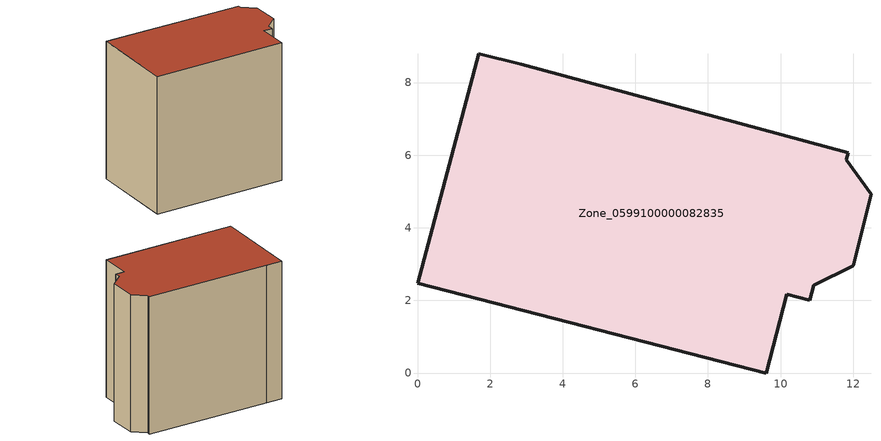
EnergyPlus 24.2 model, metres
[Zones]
Zone_0599100000082835
 floor ground (C_G): 2.86,8.5 11.86,6.07 11.81,5.88 12.49,4.93 12,2.95 10.92,2.42 10.81,2 10.17,2.17 9.61,0 0,2.48 1.69,8.79 z0
 wall outside (C_F): 1.69,8.79 0,2.48 9.61,0 10.17,2.17 10.81,2 10.92,2.42 12,2.95 12.49,4.93 11.81,5.88 11.86,6.07 2.86,8.5 1.69,8.79 z0:10.26
 roof outside (C_R): 2.86,8.5 1.69,8.79 0,2.48 9.61,0 10.17,2.17 10.81,2 10.92,2.42 12,2.95 12.49,4.93 11.81,5.88 11.86,6.07 z10.26
[BUILDING]
Pand.0599100000082835: North Axis=0; Terrain=City; Loads Convergence Tolerance Value=0.04; Temperature Convergence Tolerance Value=0.4; Solar Distribution=FullExterior; Maximum Number of Warmup Days=25; Minimum Number of Warmup Days=1
[Site:Location]
Rotterdam.The.Hague.AP_ZH_NLD Design_Conditions: Latitude=51.96; Longitude=4.45; Time Zone=1; Elevation=-4.5
[SITE:GROUNDTEMPERATURE:BUILDINGSURFACE]
18, 18, 18, 18, 18, 18, 18, 18, 18, 18, 18, 18
[MATERIAL] Thermal Absorptance=0.9; Solar Absorptance=0.7; Visible Absorptance=0.7
Name | Roughness | Thickness | Conductivity | Density | Specific Heat
G.TI.1946 | MediumSmooth | 0.15 | 1 | 540 | 1210
F.TI.1946 | Rough | 0.3 | 0.857143 | 1920 | 840
R.TI.1946 | MediumRough | 0.2 | 0.1 | 1500 | 1000
[CONSTRUCTION]
C_G: G.TI.1946
C_F: F.TI.1946
C_R: R.TI.1946
[ZONE]
Zone_0599100000082835: Type=1; Multiplier=1; Ceiling Height=Autocalculate; Volume=Autocalculate; Floor Area=autocalculate; Part of Total Floor Area=Yes
[ZONEINFILTRATION:DESIGNFLOWRATE]
Infil_Zone_0599100000082835: Zone or ZoneList or Space or SpaceList=Zone_0599100000082835; Schedule=AlwaysOn; Design Flow Rate Calculation Method=Flow/Area; Flow Rate per Floor Area=0.003; Constant Term Coefficient=1; Temperature Term Coefficient=0; Velocity Term Coefficient=0; Velocity Squared Term Coefficient=0
[HVACTEMPLATE:ZONE:IDEALLOADSAIRSYSTEM]
Zone_0599100000082835: Maximum Heating Supply Air Temperature=50; Minimum Cooling Supply Air Temperature=13; Maximum Heating Supply Air Humidity Ratio=0.0156; Minimum Cooling Supply Air Humidity Ratio=0.0077; Heating Limit=NoLimit; Cooling Limit=NoLimit; Dehumidification Control Type=ConstantSensibleHeatRatio; Cooling Sensible Heat Ratio=0.7; Dehumidification Setpoint=60; Humidification Control Type=None; Humidification Setpoint=30; Outdoor Air Method=None; Outdoor Air Flow Rate per Person=0.00944; Outdoor Air Flow Rate per Zone Floor Area=0; Outdoor Air Flow Rate per Zone=0; Demand Controlled Ventilation Type=None; Outdoor Air Economizer Type=NoEconomizer; Heat Recovery Type=None; Sensible Heat Recovery Effectiveness=0.7; Latent Heat Recovery Effectiveness=0.65
[ZONECONTROL:THERMOSTAT]
ThermostatControl_Zone_0599100000082835: Zone or ZoneList=Zone_0599100000082835; Control Type Schedule=DualSetpointControlType; Control 1=Thermostat_Zone_0599100000082835; Temperature Difference Between Cutout And Setpoint=0
[THERMOSTATSETPOINT:DUALSETPOINT]
Thermostat_Zone_0599100000082835: Heating Setpoint Temperature Schedule=HeatingSetpoint_Zone_0599100000082835; Cooling Setpoint Temperature Schedule=CoolingSetpoint_Zone_0599100000082835
[SCHEDULE:COMPACT]
HeatingSetpoint_Zone_0599100000082835: Through: 12/31, For: AllDays, Until: 24:00, 21
CoolingSetpoint_Zone_0599100000082835: Through: 12/31, For: AllDays, Until: 24:00, 24
DualSetpointControlType: Through: 12/31, For: AllDays, Until: 24:00, 4
AlwaysOn: Through: 12/31, For: AllDays, Until: 24:00, 1
